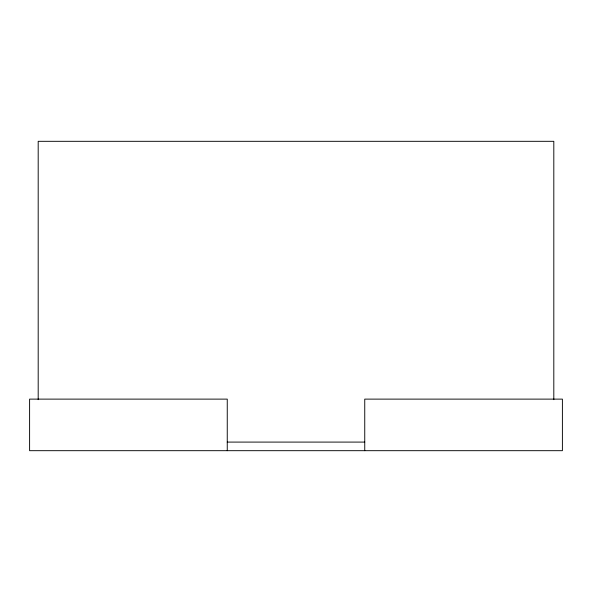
<?xml version="1.0" encoding="UTF-8"?>
<svg xmlns="http://www.w3.org/2000/svg" width="592" height="592" viewBox="0 0 592 592"><rect width="100%" height="100%" fill="white"/><g stroke="black" fill="none" stroke-linecap="round" stroke-linejoin="round"><path stroke-width="0.89" d="M227.254 442.091L364.746 442.091M553.809 399.652L553.809 141.318L38.191 141.318L38.191 399.652M364.746 450.682L364.746 399.119L562.4 399.119L562.4 450.682L29.6 450.682L29.6 399.119L227.254 399.119L227.254 450.682"/></g></svg>
